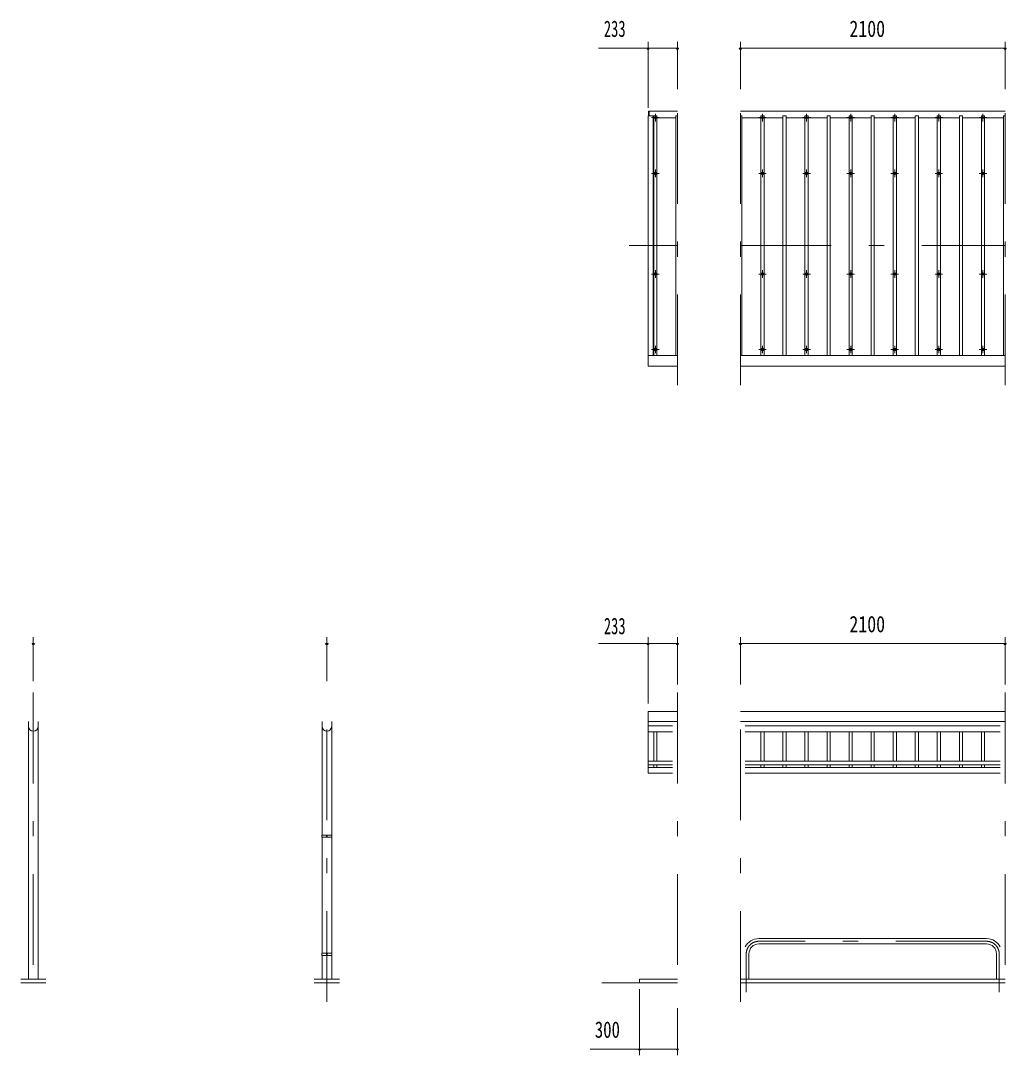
# Model space of a CAD drawing. Units: millimetres, scale not verified. Extents: x -23548 to 23548, y -10500 to 10500.
# Drawn here: x -23156 to -15334, y 1220 to 9431 of the extents above; entities that cross this region are included whole.
import ezdxf
from ezdxf.enums import TextEntityAlignment as Align

# ---------------------------------------------------------------- set-up
doc = ezdxf.new("R2010")
doc.units = ezdxf.units.MM
doc.header["$LTSCALE"] = 60
doc.linetypes.add('USER3', pattern=[24, 12, -5, 2, -5])
for name, color, linetype, lineweight in [('0-2_1-0BOLD', 7, 'Continuous', 18), ('0-3_1-2CENTER', 3, 'USER3', 18), ('0-4_1-4THIN', 4, 'Continuous', 18), ('0-5_1-5DIM', 3, 'Continuous', 18)]:
    doc.layers.add(name, color=color, linetype=linetype, lineweight=lineweight)
doc.styles.add('ＭＳ ゴシック', font='')
doc.styles.get('ＭＳ ゴシック').set_extended_font_data('MS Gothic')

msp = doc.modelspace()

# ---------------------------------------------------------------- linework, layer by layer
at = {"layer": '0-2_1-0BOLD'}
for p, q in [((-18167.44, 8674.21), (-18167.44, 8712.67)), ((-15344.44, 8712.67), (-17444.44, 8712.67)), ((-18177.44, 6772.67), (-17944.44, 6772.67)), ((-17444.44, 6772.67), (-15344.44, 6772.67)), ((-15344.44, 6687.67), (-17444.44, 6687.67)), ((-18177.44, 3458.67), (-18177.44, 3947.67)), ((-18177.44, 3947.67), (-17944.44, 3947.67)), ((-15344.44, 3947.67), (-17444.44, 3947.67)), ((-23093.77, 1824.67), (-23093.77, 3868.72)), ((-23017.47, 3868.72), (-23017.47, 1824.67)), ((-20764.04, 2967.43), (-20764.04, 3868.72)), ((-20687.74, 3868.72), (-20687.74, 2967.43)), ((-17944.44, 3868.72), (-18177.44, 3868.72)), ((-17444.44, 3868.72), (-15344.44, 3868.72)), ((-18177.44, 3834.18), (-17982.59, 3834.18)), ((-17982.59, 3788.06), (-18177.44, 3788.06)), ((-15382.59, 3834.18), (-17406.29, 3834.18)), ((-17406.29, 3788.06), (-15382.59, 3788.06)), ((-17982.59, 3554.11), (-18177.44, 3554.11)), ((-17406.29, 3554.11), (-15382.59, 3554.11)), ((-18177.44, 3524.57), (-17982.59, 3524.57)), ((-17982.59, 3503.67), (-18177.44, 3503.67)), ((-18177.44, 3458.67), (-17982.59, 3458.67)), ((-15382.59, 3524.57), (-17406.29, 3524.57)), ((-17406.29, 3503.67), (-15382.59, 3503.67)), ((-15382.59, 3458.67), (-17406.29, 3458.67)), ((-20728.94, 2967.43), (-20728.94, 2951.43)), ((-20728.94, 2959.43), (-20722.84, 2959.43)), ((-20722.84, 2951.43), (-20722.84, 2967.43)), ((-20764.04, 2029.06), (-20764.04, 2951.43)), ((-20687.74, 2951.43), (-20687.74, 2029.06)), ((-17298.08, 2146.02), (-15490.79, 2146.02)), ((-15490.79, 2103.32), (-17298.08, 2103.32)), ((-20764.04, 1824.67), (-20764.04, 2013.06)), ((-20728.94, 2029.06), (-20728.94, 2013.06)), ((-20728.94, 2021.06), (-20722.84, 2021.06)), ((-20722.84, 2013.06), (-20722.84, 2029.06)), ((-20687.74, 2013.06), (-20687.74, 1824.67)), ((-17376.73, 2024.67), (-17376.73, 1824.67)), ((-15412.14, 1824.67), (-15412.14, 2024.67)), ((-22955.63, 1824.67), (-23155.63, 1824.67)), ((-20625.89, 1824.67), (-20825.89, 1824.67)), ((-17444.44, 1824.67), (-15344.44, 1824.67)), ((-23155.63, 1794.67), (-22955.63, 1794.67)), ((-20825.89, 1794.67), (-20625.89, 1794.67)), ((-17944.44, 1794.67), (-18544.44, 1794.67)), ((-15344.44, 1794.67), (-17444.44, 1794.67))]:
    msp.add_line(p, q, dxfattribs=at)
for points in [[(-17944.44, 8712.67), (-18172.44, 8712.67), (-18172.44, 8674.21)], [(-18177.44, 8674.21), (-18137.44, 8674.21), (-18137.44, 6772.67)], [(-17944.44, 6687.67), (-18177.44, 6687.67), (-18177.44, 8674.21)], [(-18244.44, 1794.67), (-18244.44, 1824.67), (-17944.44, 1824.67)]]:
    msp.add_lwpolyline(points, dxfattribs=at)
for points in [[(-20765.64, 2951.43), (-20686.14, 2951.43), (-20686.14, 2967.43), (-20765.64, 2967.43)], [(-20765.64, 2013.06), (-20765.64, 2029.06), (-20686.14, 2029.06), (-20686.14, 2013.06)]]:
    msp.add_lwpolyline(points, close=True, dxfattribs=at)
for centre in [(-18119.44, 8218.37), (-17269.44, 8218.37), (-16919.44, 8218.37), (-16569.44, 8218.37), (-16219.44, 8218.37), (-15869.44, 8218.37), (-15519.44, 8218.37), (-18119.44, 7419.7), (-17269.44, 7419.7), (-16919.44, 7419.7), (-16569.44, 7419.7), (-16219.44, 7419.7), (-15869.44, 7419.7), (-15519.44, 7419.7), (-18119.44, 6820.69), (-17269.44, 6820.69), (-16919.44, 6820.69), (-16569.44, 6820.69), (-16219.44, 6820.69), (-15869.44, 6820.69), (-15519.44, 6820.69)]:
    msp.add_circle(centre, 10, dxfattribs=at)
for centre, radius, start, end in [((-18119.44, 8650.76), 14.5, 46.39838, 133.60162), ((-18119.44, 8671.76), 14.5, 226.3961, 313.6039), ((-17269.44, 8650.76), 14.5, 46.39838, 133.60162), ((-17269.44, 8671.76), 14.5, 226.3961, 313.6039), ((-16919.44, 8650.76), 14.5, 46.39838, 133.60162), ((-16919.44, 8671.76), 14.5, 226.3961, 313.6039), ((-16569.44, 8650.76), 14.5, 46.39838, 133.60162), ((-16569.44, 8671.76), 14.5, 226.3961, 313.6039), ((-16219.44, 8650.76), 14.5, 46.39838, 133.60162), ((-16219.44, 8671.76), 14.5, 226.3961, 313.6039), ((-15869.44, 8650.76), 14.5, 46.39838, 133.60162), ((-15869.44, 8671.76), 14.5, 226.3961, 313.6039), ((-15519.44, 8650.76), 14.5, 46.39838, 133.60162), ((-15519.44, 8671.76), 14.5, 226.3961, 313.6039), ((-23055.63, 3830.57), 38.15, 180, 0), ((-20725.89, 3830.57), 38.15, 180, 0), ((-17298.08, 2024.67), 121.35, 90, 153.08894), ((-15490.79, 2024.67), 121.35, 26.92177, 90), ((-17298.08, 2024.67), 78.65, 90, 180), ((-15490.79, 2024.67), 78.65, 0, 90)]:
    msp.add_arc(centre, radius, start, end, dxfattribs=at)
at = {"layer": '0-3_1-2CENTER'}
for p, q in [((-17944.44, 6537.67), (-17944.44, 8862.67)), ((-17444.44, 6537.67), (-17444.44, 8862.67)), ((-15344.44, 6537.67), (-15344.44, 8862.67)), ((-18149.44, 8661.26), (-18089.44, 8661.26)), ((-18119.44, 8691.26), (-18119.44, 8631.26)), ((-17299.44, 8661.26), (-17239.44, 8661.26)), ((-17269.44, 8691.26), (-17269.44, 8631.26)), ((-16949.44, 8661.26), (-16889.44, 8661.26)), ((-16919.44, 8691.26), (-16919.44, 8631.26)), ((-16599.44, 8661.26), (-16539.44, 8661.26)), ((-16569.44, 8691.26), (-16569.44, 8631.26)), ((-16249.44, 8661.26), (-16189.44, 8661.26)), ((-16219.44, 8631.26), (-16219.44, 8691.26)), ((-15899.44, 8661.26), (-15839.44, 8661.26)), ((-15869.44, 8691.26), (-15869.44, 8631.26)), ((-15549.44, 8661.26), (-15489.44, 8661.26)), ((-15519.44, 8691.26), (-15519.44, 8631.26)), ((-18089.44, 8218.37), (-18149.44, 8218.37)), ((-18119.44, 8188.37), (-18119.44, 8248.37)), ((-17299.44, 8218.37), (-17239.44, 8218.37)), ((-17269.44, 8248.37), (-17269.44, 8188.37)), ((-16889.44, 8218.37), (-16949.44, 8218.37)), ((-16919.44, 8188.37), (-16919.44, 8248.37)), ((-16599.44, 8218.37), (-16539.44, 8218.37)), ((-16569.44, 8248.37), (-16569.44, 8188.37)), ((-16189.44, 8218.37), (-16249.44, 8218.37)), ((-16219.44, 8188.37), (-16219.44, 8248.37)), ((-15839.44, 8218.37), (-15899.44, 8218.37)), ((-15869.44, 8188.37), (-15869.44, 8248.37)), ((-15549.44, 8218.37), (-15489.44, 8218.37)), ((-15519.44, 8248.37), (-15519.44, 8188.37)), ((-17944.44, 7647.67), (-18327.44, 7647.67)), ((-17444.44, 7647.67), (-15344.44, 7647.67)), ((-18149.44, 7419.7), (-18089.44, 7419.7)), ((-18119.44, 7449.7), (-18119.44, 7389.7)), ((-17239.44, 7419.7), (-17299.44, 7419.7)), ((-17269.44, 7389.7), (-17269.44, 7449.7)), ((-16949.44, 7419.7), (-16889.44, 7419.7)), ((-16919.44, 7449.7), (-16919.44, 7389.7)), ((-16539.44, 7419.7), (-16599.44, 7419.7)), ((-16569.44, 7389.7), (-16569.44, 7449.7)), ((-16249.44, 7419.7), (-16189.44, 7419.7)), ((-16219.44, 7449.7), (-16219.44, 7389.7)), ((-15839.44, 7419.7), (-15899.44, 7419.7)), ((-15869.44, 7389.7), (-15869.44, 7449.7)), ((-15549.44, 7419.7), (-15489.44, 7419.7)), ((-15519.44, 7449.7), (-15519.44, 7389.7)), ((-18149.44, 6820.69), (-18089.44, 6820.69)), ((-18119.44, 6850.69), (-18119.44, 6790.69)), ((-17299.44, 6820.69), (-17239.44, 6820.69)), ((-17269.44, 6790.69), (-17269.44, 6850.69)), ((-16949.44, 6820.69), (-16889.44, 6820.69)), ((-16919.44, 6850.69), (-16919.44, 6790.69)), ((-16599.44, 6820.69), (-16539.44, 6820.69)), ((-16569.44, 6790.69), (-16569.44, 6850.69)), ((-16249.44, 6820.69), (-16189.44, 6820.69)), ((-16219.44, 6850.69), (-16219.44, 6790.69)), ((-15899.44, 6820.69), (-15839.44, 6820.69)), ((-15869.44, 6790.69), (-15869.44, 6850.69)), ((-15549.44, 6820.69), (-15489.44, 6820.69)), ((-15519.44, 6850.69), (-15519.44, 6790.69)), ((-23055.63, 4097.68), (-23055.63, 1644.67)), ((-20725.89, 1644.67), (-20725.89, 4097.68)), ((-17944.44, 4097.68), (-17944.44, 1644.67)), ((-17444.44, 1644.67), (-17444.44, 4097.68)), ((-15344.44, 4097.68), (-15344.44, 1644.67)), ((-15490.79, 2124.67), (-17298.08, 2124.67)), ((-17398.08, 2024.67), (-17398.08, 1719.67)), ((-15390.79, 1719.67), (-15390.79, 2024.67))]:
    msp.add_line(p, q, dxfattribs=at)
for centre, start, end in [((-17298.08, 2024.67), 90, 180), ((-15490.79, 2024.67), 0, 90)]:
    msp.add_arc(centre, 100, start, end, dxfattribs=at)
at = {"layer": '0-4_1-4THIN'}
for p, q in [((-18131.94, 8659.21), (-18137.44, 8659.21)), ((-18131.94, 6772.67), (-18131.94, 8674.21)), ((-18106.94, 8659.21), (-17956.94, 8659.21)), ((-17956.94, 8674.21), (-17956.94, 6772.67)), ((-17944.44, 8674.21), (-17956.94, 8674.21)), ((-17431.94, 8659.21), (-17281.94, 8659.21)), ((-17281.94, 8674.21), (-17281.94, 6772.67)), ((-17256.94, 8659.21), (-17106.94, 8659.21)), ((-17106.94, 8674.21), (-17106.94, 6772.67)), ((-17081.94, 8659.21), (-16931.94, 8659.21)), ((-16931.94, 8674.21), (-16931.94, 6772.67)), ((-16906.94, 8659.21), (-16756.94, 8659.21)), ((-16756.94, 8674.21), (-16756.94, 6772.67)), ((-16731.94, 8659.21), (-16581.94, 8659.21)), ((-16581.94, 8674.21), (-16581.94, 6772.67)), ((-16556.94, 8659.21), (-16406.94, 8659.21)), ((-16406.94, 8674.21), (-16406.94, 6772.67)), ((-16381.94, 8659.21), (-16231.94, 8659.21)), ((-16231.94, 8674.21), (-16231.94, 6772.67)), ((-16206.94, 8659.21), (-16056.94, 8659.21)), ((-16056.94, 8674.21), (-16056.94, 6772.67)), ((-16031.94, 8659.21), (-15881.94, 8659.21)), ((-15881.94, 8674.21), (-15881.94, 6772.67)), ((-15856.94, 8659.21), (-15706.94, 8659.21)), ((-15706.94, 8674.21), (-15706.94, 6772.67)), ((-15681.94, 8659.21), (-15531.94, 8659.21)), ((-15531.94, 8674.21), (-15531.94, 6772.67)), ((-15506.94, 8659.21), (-15356.94, 8659.21)), ((-15356.94, 8674.21), (-15356.94, 6772.67)), ((-15344.44, 8674.21), (-15356.94, 8674.21)), ((-18131.94, 3554.11), (-18131.94, 3788.06)), ((-18106.94, 3788.06), (-18106.94, 3554.11)), ((-17281.94, 3788.06), (-17281.94, 3554.11)), ((-17256.94, 3554.11), (-17256.94, 3788.06)), ((-17106.94, 3554.11), (-17106.94, 3788.06)), ((-17081.94, 3788.06), (-17081.94, 3554.11)), ((-16931.94, 3788.06), (-16931.94, 3554.11)), ((-16906.94, 3554.11), (-16906.94, 3788.06)), ((-16756.94, 3554.11), (-16756.94, 3788.06)), ((-16731.94, 3788.06), (-16731.94, 3554.11)), ((-16581.94, 3788.06), (-16581.94, 3554.11)), ((-16556.94, 3554.11), (-16556.94, 3788.06)), ((-16406.94, 3554.11), (-16406.94, 3788.06)), ((-16381.94, 3788.06), (-16381.94, 3554.11)), ((-16231.94, 3788.06), (-16231.94, 3554.11)), ((-16206.94, 3554.11), (-16206.94, 3788.06)), ((-16056.94, 3554.11), (-16056.94, 3788.06)), ((-16031.94, 3788.06), (-16031.94, 3554.11)), ((-15881.94, 3788.06), (-15881.94, 3554.11)), ((-15856.94, 3554.11), (-15856.94, 3788.06)), ((-15706.94, 3554.11), (-15706.94, 3788.06)), ((-15681.94, 3788.06), (-15681.94, 3554.11)), ((-15531.94, 3788.06), (-15531.94, 3554.11)), ((-15506.94, 3554.11), (-15506.94, 3788.06)), ((-18131.94, 3524.57), (-18131.94, 3503.67)), ((-18106.94, 3503.67), (-18106.94, 3524.57)), ((-17281.94, 3524.57), (-17281.94, 3503.67)), ((-17256.94, 3503.67), (-17256.94, 3524.57)), ((-17106.94, 3503.67), (-17106.94, 3524.57)), ((-17081.94, 3524.57), (-17081.94, 3503.67)), ((-16931.94, 3524.57), (-16931.94, 3503.67)), ((-16906.94, 3503.67), (-16906.94, 3524.57)), ((-16756.94, 3503.67), (-16756.94, 3524.57)), ((-16731.94, 3524.57), (-16731.94, 3503.67)), ((-16581.94, 3524.57), (-16581.94, 3503.67)), ((-16556.94, 3503.67), (-16556.94, 3524.57)), ((-16406.94, 3503.67), (-16406.94, 3524.57)), ((-16381.94, 3524.57), (-16381.94, 3503.67)), ((-16231.94, 3524.57), (-16231.94, 3503.67)), ((-16206.94, 3503.67), (-16206.94, 3524.57)), ((-16056.94, 3503.67), (-16056.94, 3524.57)), ((-16031.94, 3524.57), (-16031.94, 3503.67)), ((-15881.94, 3524.57), (-15881.94, 3503.67)), ((-15856.94, 3503.67), (-15856.94, 3524.57)), ((-15706.94, 3503.67), (-15706.94, 3524.57)), ((-15681.94, 3524.57), (-15681.94, 3503.67)), ((-15531.94, 3524.57), (-15531.94, 3503.67)), ((-15506.94, 3503.67), (-15506.94, 3524.57))]:
    msp.add_line(p, q, dxfattribs=at)
for points in [[(-18131.94, 8674.21), (-18106.94, 8674.21), (-18106.94, 6772.67)], [(-17431.94, 6772.67), (-17431.94, 8674.21), (-17444.44, 8674.21)], [(-17256.94, 6772.67), (-17256.94, 8674.21), (-17281.94, 8674.21)], [(-17081.94, 6772.67), (-17081.94, 8674.21), (-17106.94, 8674.21)], [(-16906.94, 6772.67), (-16906.94, 8674.21), (-16931.94, 8674.21)], [(-16731.94, 6772.67), (-16731.94, 8674.21), (-16756.94, 8674.21)], [(-16556.94, 6772.67), (-16556.94, 8674.21), (-16581.94, 8674.21)], [(-16381.94, 6772.67), (-16381.94, 8674.21), (-16406.94, 8674.21)], [(-16206.94, 6772.67), (-16206.94, 8674.21), (-16231.94, 8674.21)], [(-16031.94, 6772.67), (-16031.94, 8674.21), (-16056.94, 8674.21)], [(-15856.94, 6772.67), (-15856.94, 8674.21), (-15881.94, 8674.21)], [(-15681.94, 6772.67), (-15681.94, 8674.21), (-15706.94, 8674.21)], [(-15506.94, 6772.67), (-15506.94, 8674.21), (-15531.94, 8674.21)]]:
    msp.add_lwpolyline(points, dxfattribs=at)
at = {"layer": '0-5_1-5DIM'}
for p, q in [((-18177.44, 9212.68), (-18569.94, 9212.68)), ((-18167.44, 9212.68), (-18187.44, 9212.68)), ((-18177.44, 9262.68), (-18177.44, 8737.67)), ((-18177.44, 9212.68), (-17944.44, 9212.68)), ((-17934.44, 9212.68), (-17954.44, 9212.68)), ((-17944.44, 8887.68), (-17944.44, 9262.68)), ((-17434.44, 9212.68), (-17454.44, 9212.68)), ((-17444.44, 8887.68), (-17444.44, 9262.68)), ((-17444.44, 9212.68), (-15344.44, 9212.68)), ((-15334.44, 9212.68), (-15354.44, 9212.68)), ((-15344.44, 8887.68), (-15344.44, 9262.68)), ((-23055.63, 4187.67), (-23055.63, 4537.67)), ((-20725.89, 4187.67), (-20725.89, 4537.67)), ((-18177.44, 4537.67), (-18177.44, 4012.67)), ((-17944.44, 4537.67), (-17944.44, 4162.67)), ((-17444.44, 4162.67), (-17444.44, 4537.67)), ((-15344.44, 4537.67), (-15344.44, 4162.67)), ((-23045.63, 4487.67), (-23065.63, 4487.67)), ((-20715.89, 4487.67), (-20735.89, 4487.67)), ((-18569.94, 4487.67), (-18177.44, 4487.67)), ((-18167.44, 4487.67), (-18187.44, 4487.67)), ((-18177.44, 4487.67), (-17944.44, 4487.67)), ((-17934.44, 4487.67), (-17954.44, 4487.67)), ((-17434.44, 4487.67), (-17454.44, 4487.67)), ((-17444.44, 4487.67), (-15344.44, 4487.67)), ((-15334.44, 4487.67), (-15354.44, 4487.67)), ((-18244.44, 1219.67), (-18244.44, 1744.67)), ((-17944.44, 1594.67), (-17944.44, 1219.67)), ((-18244.44, 1269.67), (-18636.94, 1269.67)), ((-18234.44, 1269.67), (-18254.44, 1269.67)), ((-18244.44, 1269.67), (-17944.44, 1269.67)), ((-17934.44, 1269.67), (-17954.44, 1269.67))]:
    msp.add_line(p, q, dxfattribs=at)
for centre in [(-18177.44, 9212.68), (-17944.44, 9212.68), (-17444.44, 9212.68), (-15344.44, 9212.68), (-23055.63, 4487.67), (-20725.89, 4487.67), (-18177.44, 4487.67), (-17944.44, 4487.67), (-17444.44, 4487.67), (-15344.44, 4487.67), (-18244.44, 1269.67), (-17944.44, 1269.67)]:
    msp.add_arc(centre, 10, 180, 0, dxfattribs=at)

# ---------------------------------------------------------------- texts
at = {"layer": '0-5_1-5DIM', "color": 7, "style": 'ＭＳ ゴシック'}
for s, width, p in [('233', 0.65, (-18528.11, 9262.68)), ('2100', 0.8, (-16579.83, 9262.68)), ('233', 0.65, (-18528.11, 4522.67)), ('2100', 0.8, (-16579.83, 4537.67)), ('300', 0.75, (-18599.79, 1319.67))]:
    msp.add_text(s, height=130.2, dxfattribs=dict(at, width=width)).set_placement(p, align=Align.BOTTOM_LEFT)

doc.saveas('drawing.dxf')
